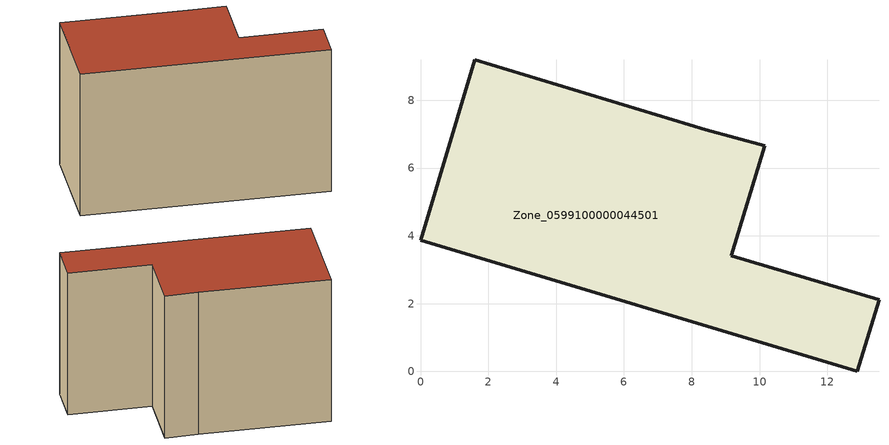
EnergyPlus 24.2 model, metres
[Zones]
Zone_0599100000044501
 floor ground (C_G): 0,3.87 1.6,9.2 8.41,7.13 10.15,6.66 9.17,3.41 13.52,2.12 12.88,0 z0
 wall outside (C_F): 12.88,0 13.52,2.12 9.17,3.41 10.15,6.66 8.41,7.13 1.6,9.2 0,3.87 12.88,0 z0:8.59
 roof outside (C_R): 1.6,9.2 0,3.87 12.88,0 13.52,2.12 9.17,3.41 10.15,6.66 8.41,7.13 z8.59
[BUILDING]
Pand.0599100000044501: North Axis=0; Terrain=City; Loads Convergence Tolerance Value=0.04; Temperature Convergence Tolerance Value=0.4; Solar Distribution=FullExterior; Maximum Number of Warmup Days=25; Minimum Number of Warmup Days=1
[Site:Location]
Rotterdam.The.Hague.AP_ZH_NLD Design_Conditions: Latitude=51.96; Longitude=4.45; Time Zone=1; Elevation=-4.5
[SITE:GROUNDTEMPERATURE:BUILDINGSURFACE]
18, 18, 18, 18, 18, 18, 18, 18, 18, 18, 18, 18
[MATERIAL] Thermal Absorptance=0.9; Solar Absorptance=0.7; Visible Absorptance=0.7
Name | Roughness | Thickness | Conductivity | Density | Specific Heat
G.TI.1975-1991 | MediumSmooth | 0.15 | 0.288461 | 540 | 1210
F.TI.1975-1991 | Rough | 0.3 | 0.230769 | 1920 | 840
R.TI.1975-1991 | MediumRough | 0.2 | 0.153846 | 1500 | 1000
[CONSTRUCTION]
C_G: G.TI.1975-1991
C_F: F.TI.1975-1991
C_R: R.TI.1975-1991
[ZONE]
Zone_0599100000044501: Type=1; Multiplier=1; Ceiling Height=Autocalculate; Volume=Autocalculate; Floor Area=autocalculate; Part of Total Floor Area=Yes
[ZONEINFILTRATION:DESIGNFLOWRATE]
Infil_Zone_0599100000044501: Zone or ZoneList or Space or SpaceList=Zone_0599100000044501; Schedule=AlwaysOn; Design Flow Rate Calculation Method=Flow/Area; Flow Rate per Floor Area=0.003; Constant Term Coefficient=1; Temperature Term Coefficient=0; Velocity Term Coefficient=0; Velocity Squared Term Coefficient=0
[HVACTEMPLATE:ZONE:IDEALLOADSAIRSYSTEM]
Zone_0599100000044501: Maximum Heating Supply Air Temperature=50; Minimum Cooling Supply Air Temperature=13; Maximum Heating Supply Air Humidity Ratio=0.0156; Minimum Cooling Supply Air Humidity Ratio=0.0077; Heating Limit=NoLimit; Cooling Limit=NoLimit; Dehumidification Control Type=ConstantSensibleHeatRatio; Cooling Sensible Heat Ratio=0.7; Dehumidification Setpoint=60; Humidification Control Type=None; Humidification Setpoint=30; Outdoor Air Method=None; Outdoor Air Flow Rate per Person=0.00944; Outdoor Air Flow Rate per Zone Floor Area=0; Outdoor Air Flow Rate per Zone=0; Demand Controlled Ventilation Type=None; Outdoor Air Economizer Type=NoEconomizer; Heat Recovery Type=None; Sensible Heat Recovery Effectiveness=0.7; Latent Heat Recovery Effectiveness=0.65
[ZONECONTROL:THERMOSTAT]
ThermostatControl_Zone_0599100000044501: Zone or ZoneList=Zone_0599100000044501; Control Type Schedule=DualSetpointControlType; Control 1=Thermostat_Zone_0599100000044501; Temperature Difference Between Cutout And Setpoint=0
[THERMOSTATSETPOINT:DUALSETPOINT]
Thermostat_Zone_0599100000044501: Heating Setpoint Temperature Schedule=HeatingSetpoint_Zone_0599100000044501; Cooling Setpoint Temperature Schedule=CoolingSetpoint_Zone_0599100000044501
[SCHEDULE:COMPACT]
HeatingSetpoint_Zone_0599100000044501: Through: 12/31, For: AllDays, Until: 24:00, 21
CoolingSetpoint_Zone_0599100000044501: Through: 12/31, For: AllDays, Until: 24:00, 24
DualSetpointControlType: Through: 12/31, For: AllDays, Until: 24:00, 4
AlwaysOn: Through: 12/31, For: AllDays, Until: 24:00, 1
